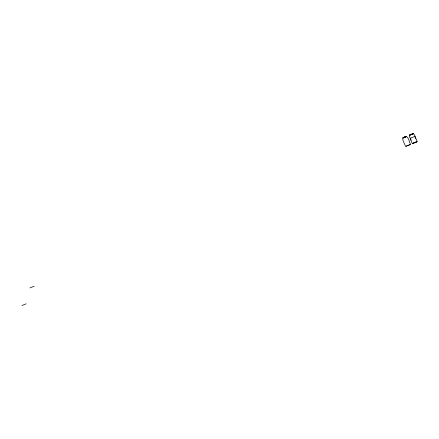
<?xml version="1.0" encoding="UTF-8"?>
<svg xmlns="http://www.w3.org/2000/svg" width="439" height="439" viewBox="0 0 439 439"><rect width="100%" height="100%" fill="white"/><g stroke="black" fill="none" stroke-linecap="round" stroke-linejoin="round"><path stroke-width="0.66" d="M412.676 143.377L412.413 143.619L412.084 143.185L409.499 136.683L409.68 135.025M413.379 133.686L412.287 133.972M412.644 143.399L413.516 142.933M404.868 137.083L402.782 137.994L403.364 137.78M405.373 145.94C404.604 143.169 399.951 137.281 405.252 137.034M404.895 137.078C407.727 134.46 409.132 141.298 410.311 143.976M410.46 134.526C411.771 134.125 410.059 134.603 410.816 134.603L411.486 134.329M405.208 136.957L404.204 137.358L404.533 137.215M413.187 133.697L414.438 134.724L417.017 141.215L417.006 141.786L414.86 142.675M410.536 138.148L411.091 140.244M415.486 138.51L414.932 136.408L410.871 138.005M409.719 135.124L410.388 134.85M403.035 137.879L406.382 136.474M404.357 137.292L403.639 137.583M406.382 136.452L404.725 137.116M406.119 136.683L406.607 136.463M29.956 287.935L34.154 286.212M404.506 137.237L403.326 137.676M21.95 305.533L26.148 303.81M405.68 136.748L406.58 136.397M412.89 133.78L412.067 134.158M412.55 134.038L412.929 133.879M410.8 134.564L409.521 135.217L409.845 135.102M413.823 142.812L414.592 142.499M403.715 137.522L404.802 137.083M410.844 134.663L411.53 134.312M411.568 134.356L412.051 134.12M411.568 134.427C413.297 133.588 407.304 135.338 412.089 134.219M414.564 142.73C406.92 145.77 421.133 140.332 415.985 141.956M411.047 134.521L412.303 134.01M411.058 134.559L412.753 133.911M414.998 142.34L415.717 142.06M410.141 134.872L410.564 134.707M410.58 134.746L409.806 135.003M410.18 134.976L410.602 134.811M412.709 133.807L413.384 133.604M403.029 137.835L403.342 137.714M405.823 146.319L410.35 144.53L405.823 146.319"/></g></svg>
